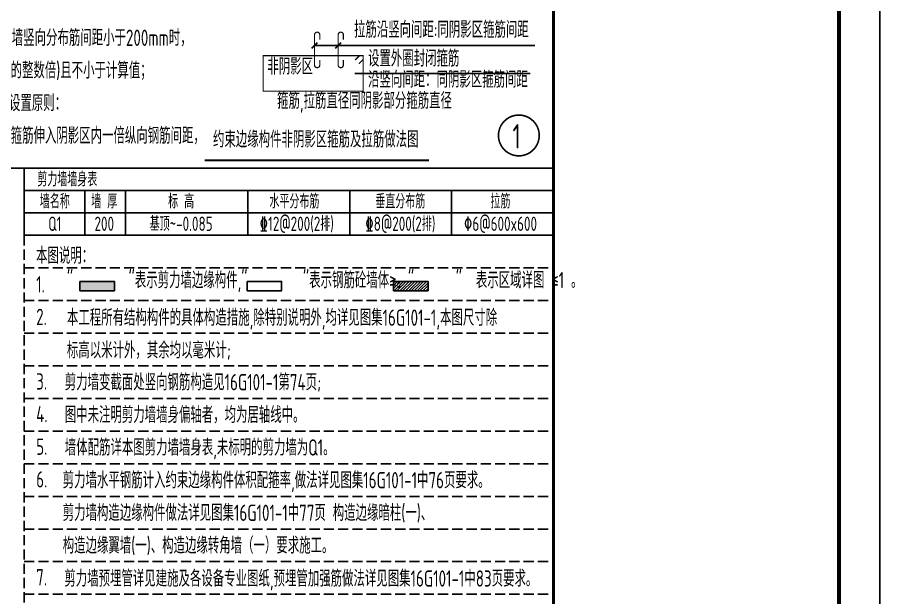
# Model space of a CAD drawing. Extents: x 393367 to 3005760, y 4998 to 826018.
# Drawn here: x 2402838 to 2423993, y 542477 to 556708 of the extents above; entities that cross this region are included whole.
import ezdxf
from ezdxf.enums import TextEntityAlignment as Align

# ---------------------------------------------------------------- set-up
doc = ezdxf.new("R2010")
doc.units = 0
doc.header["$LTSCALE"] = 1000
doc.linetypes.add('DASH', pattern=[0.35, 0.25, -0.1])
doc.layers.get('0').update_dxf_attribs({"linetype": 'CONTINUOUS'})
for name, color, linetype in [('-TK', 7, 'CONTINUOUS'), ('S-文字', 7, 'CONTINUOUS'), ('S-粗线', 6, 'CONTINUOUS'), ('S-细线', 7, 'CONTINUOUS'), ('S-表格线', 54, 'CONTINUOUS'), ('S-钢筋', 10, 'CONTINUOUS'), ('图框', 7, 'CONTINUOUS')]:
    doc.layers.add(name, color=color, linetype=linetype)
doc.layers.add('yichutu', color=7, linetype='CONTINUOUS', true_color=0xffffff, plot=False)
doc.styles.add('TSSD_Label', font='Tssdeng.shx', dxfattribs={"width": 0.7, "bigfont": 'hztxt.shx'})
doc.styles.add('TSSD_NUM', font='tssdeng.shx', dxfattribs={"width": 0.7, "bigfont": 'hztxt.shx'})
doc.styles.add('TSSD_Rein', font='Tssdeng.shx', dxfattribs={"width": 0.7, "bigfont": 'hztxt.shx'})

# ---------------------------------------------------------------- blocks, each defined once
blk = doc.blocks.new('A1')
blk.add_lwpolyline([(0, 59400), (0, 0), (84100, 0), (84100, 59400)], close=True)
at = {"const_width": 100}
blk.add_lwpolyline([(2500, 58400), (2500, 1000), (83100, 1000), (83100, 58400)], close=True, dxfattribs=at)
at = {"layer": '图框', "const_width": 70}
blk.add_lwpolyline([(76100, 1000), (76100, 58400)], dxfattribs=at)
blk = doc.blocks.new('yct-841-594-84100-59400-100-1000')
at = {"layer": 'yichutu', "color": 7, "true_color": 0xffffff}
blk.add_lwpolyline([(0, 0), (0, 59400), (84100, 59400), (84100, 0)], close=True, dxfattribs=at)

msp = doc.modelspace()

# ---------------------------------------------------------------- hatches: boundary and pattern name
at = {"layer": 'S-文字'}
msp.add_hatch(color=256, dxfattribs=at).paths.add_polyline_path([(2404375.06386, 550232.78564), (2405219.86333, 550232.78564), (2405219.86333, 550002.05885), (2404375.06386, 550002.05885)])
h = msp.add_hatch(dxfattribs=at)
h.set_pattern_fill('ANSI31', color=256, scale=400)
h.set_pattern_definition([(45, (2563775.77, 545074.193), (-35.355339, 35.355339), [])])
h.paths.add_polyline_path([(2412068.53389, 550232.78564), (2412913.33336, 550232.78564), (2412913.33336, 550002.05885), (2412068.53389, 550002.05885)])

# ---------------------------------------------------------------- linework, layer by layer
at = {"color": 11, "linetype": 'ByBlock', "lineweight": -2, "const_width": 40}
msp.add_lwpolyline([(2414641.31216, 553810.23312, 1), (2415641.31214, 553810.23312, 1)], format="xyb", close=True, dxfattribs=at)
at = {"layer": 'S-文字'}
for points in [[(2404375.06386, 550232.78564), (2405219.86333, 550232.78564), (2405219.86333, 550002.05885), (2404375.06386, 550002.05885)], [(2408478.12212, 550232.78564), (2409322.9216, 550232.78564), (2409322.9216, 550002.05885), (2408478.12212, 550002.05885)], [(2412068.53389, 550232.78564), (2412913.33336, 550232.78564), (2412913.33336, 550002.05885), (2412068.53389, 550002.05885)]]:
    msp.add_lwpolyline(points, close=True, dxfattribs=at)
at = {"layer": 'S-粗线', "const_width": 50}
msp.add_lwpolyline([(2407431.25128, 553198.63922), (2412940.02339, 553198.63922)], dxfattribs=at)
at = {"layer": 'S-细线'}
for p, q in [((2410129.81252, 556015.46908), (2415529.81252, 556015.46908)), ((2411116.86936, 555325.83428), (2415416.86936, 555325.83428))]:
    msp.add_line(p, q, dxfattribs=at)
msp.add_lwpolyline([(2415993.38356, 553012.12225), (2415993.38359, 561246.98015), (2398129.57537, 561246.98015), (2398129.57537, 553012.12225)], close=True, dxfattribs=at)
at = {"layer": 'S-细线', "color": 0, "const_width": 40}
for points in [[(2410059.10184, 555944.7584), (2410200.5232, 556086.17976)], [(2410638.10184, 555944.7584), (2410779.5232, 556086.17976)]]:
    msp.add_lwpolyline(points, dxfattribs=at)
at = {"layer": 'S-表格线'}
for p, q in [((2403007.63358, 553012.12225), (2403007.63358, 551362.12225)), ((2403007.63358, 553012.12225), (2415993.38356, 553012.12225)), ((2415993.38356, 553012.12225), (2415993.38356, 551362.12225)), ((2403007.63358, 552462.12225), (2415993.38356, 552462.12225)), ((2404493.38356, 552462.12225), (2404493.38356, 551362.12225)), ((2405493.38356, 552462.12225), (2405493.38356, 551362.12225)), ((2408493.38356, 552462.12225), (2408493.38356, 551362.12225)), ((2410993.38356, 552462.12225), (2410993.38356, 551362.12225)), ((2413493.38356, 552462.12225), (2413493.38356, 551362.12225)), ((2403007.63358, 551912.12225), (2415993.38356, 551912.12225)), ((2403007.63358, 551362.12225), (2415993.38356, 551362.12225))]:
    msp.add_line(p, q, dxfattribs=at)
at = {"layer": 'S-表格线', "linetype": 'DASH'}
for p, q in [((2403007.18446, 549762.12225), (2415993.37451, 549762.12225)), ((2403007.18445, 548962.12225), (2415993.3745, 548962.12225)), ((2403007.18445, 548162.12225), (2415993.3745, 548162.12225)), ((2403007.18445, 547362.12225), (2415993.3745, 547362.12225)), ((2403007.18445, 546562.12225), (2415993.3745, 546562.12225)), ((2403007.18445, 545762.12225), (2415993.3745, 545762.12225)), ((2403007.18445, 544962.12225), (2415993.3745, 544962.12225)), ((2403007.18445, 544162.12225), (2415993.3745, 544162.12225)), ((2403007.18445, 544162.12225), (2415993.3745, 544162.12225)), ((2403007.18445, 543362.12225), (2415993.3745, 543362.12225)), ((2403007.18445, 542562.12225), (2415993.3745, 542562.12225))]:
    msp.add_line(p, q, dxfattribs=at)
for points in [[(2415993.38356, 540962.12225), (2403007.18442, 540962.12225), (2403007.18445, 551362.12225), (2415993.3745, 551362.12225)], [(2415993.3745, 540962.12225), (2403007.18442, 540962.12147), (2403007.18445, 550562.12225), (2415993.3745, 550562.12225)]]:
    msp.add_lwpolyline(points, close=True, dxfattribs=at)
at = {"layer": 'S-钢筋', "const_width": 30}
for points in [[(2410259.81252, 556157.78314), (2410259.81252, 556277.78314, 1), (2410129.81252, 556277.78314), (2410129.81252, 555537.78314, 1), (2410259.81252, 555537.78314), (2410259.81252, 555657.78314)], [(2410838.81252, 556157.78314), (2410838.81252, 556277.78314, 1), (2410708.81252, 556277.78314), (2410708.81252, 555537.78314, 1), (2410838.81252, 555537.78314), (2410838.81252, 555657.78314)]]:
    msp.add_lwpolyline(points, format="xyb", dxfattribs=at)
msp.add_lwpolyline([(2411323.81252, 555764.75766), (2408869.72576, 555764.75766), (2408869.72576, 554894.75766), (2411323.81252, 554894.75766)], close=True, dxfattribs=at)
for points in [[(2411127.99777, 555660.86679), (2411231.958, 555764.75766)], [(2411323.81252, 555672.90314), (2411219.92165, 555568.9429)]]:
    msp.add_lwpolyline(points, dxfattribs=at)

# ---------------------------------------------------------------- block references
at = {"layer": '-TK'}
msp.add_blockref('A1', (2339893.38356, 527962.12225), dxfattribs=at)
at = {"layer": 'yichutu'}
msp.add_blockref('yct-841-594-84100-59400-100-1000', (2339893.38356, 527962.12225), dxfattribs=at)

# ---------------------------------------------------------------- texts
at = {"color": 11, "linetype": 'ByBlock', "lineweight": -2, "style": 'TSSD_NUM', "width": 0.7}
msp.add_attdef('1', text='1', height=599.99999, dxfattribs=at).set_placement((2415086.8561, 553788.46512), align=Align.MIDDLE_CENTER)
at = {"layer": 'S-文字', "width": 0.7}
for s, style, p in [('拉筋沿竖向间距:同阴影区箍筋间距', 'TSSD_Label', (2411097.42296, 556084.76962)), ('取200mm的整数倍(当剪力墙竖向分布筋间距小于200mm时，', 'TSSD_Label', (2399314.10753, 555884.99793)), ('设置外圈封闭箍筋', 'TSSD_Label', (2411441.89396, 555378.13482)), ('应取剪力墙竖向分布筋间距的整数倍)且不小于计算值；', 'TSSD_Label', (2399314.10753, 555084.99793)), ('非阴影区', 'TSSD_Label', (2408973.24077, 555182.31396)), ('沿竖向间距：同阴影区箍筋间距', 'TSSD_Label', (2411441.89396, 554862.13482)), ('箍筋,拉筋直径同阴影部分箍筋直径', 'TSSD_Label', (2409209.85705, 554342.06354)), ('3)、非阴影区范围内箍筋及拉筋的设置原则：', 'TSSD_Label', (2398429.06028, 554284.99793)), ('外圈设置封闭箍筋，该封闭箍筋伸入阴影区内一倍纵向钢筋间距，', 'TSSD_Label', (2399318.10753, 553484.99793)), ('约束边缘构件非阴影区箍筋及拉筋做法图', 'TSSD_Label', (2407639.28162, 553394.47402)), ('"        "表示剪力墙边缘构件,"        "表示钢筋砼墙体%%147。"      "  表示区域详图 %%1461 。', 'TSSD_Rein', (2404056.37746, 549943.40009))]:
    msp.add_text(s, height=400, dxfattribs=dict(at, style=style)).set_placement(p, align=Align.BOTTOM_LEFT)
at = {"layer": 'S-文字', "style": 'TSSD_Rein', "width": 0.7}
for s, height, p in [('剪力墙墙身表', 350, (2403331.38938, 552562.12225)), ('本图说明：', 400, (2403300.07243, 550663.47587)), ('1.', 400, (2403302.8006, 549961.60443)), ('2.', 400, (2403302.8006, 549161.60443)), ('本工程所有结构构件的具体构造措施,除特别说明外,均详见图集16G101-1,本图尺寸除', 400, (2404056.37746, 549143.40009)), ('标高以米计外，其余均以毫米计;', 400, (2404056.37746, 548343.40009)), ('3.', 400, (2403302.8006, 547579.22163)), ('剪力墙变截面处竖向钢筋构造见16G101-1第74页;', 400, (2404004.13087, 547561.84498)), ('4.', 400, (2403302.8006, 546779.22163)), ('图中未注明剪力墙墙身偏轴者，均为居轴线中。', 400, (2404004.13087, 546761.84498)), ('5.', 400, (2403302.8006, 545979.22163)), ('墙体配筋详本图剪力墙墙身表,未标明的剪力墙为Q1。', 400, (2404004.13087, 545961.84498)), ('6.', 400, (2403302.8006, 545179.22163)), ('7.', 400, (2403302.8006, 542779.22163)), ('剪力墙预埋管详见建施及各设备专业图纸,预埋管加强筋做法详见图集16G101-1中83页要求。', 400, (2403993.96504, 542748.81316))]:
    msp.add_text(s, height=height, dxfattribs=at).set_placement(p)
for s, p in [('墙名称', (2403759.9538, 552019.9855)), ('墙 厚', (2404972.63968, 552019.9855)), ('标 高', (2406858.02383, 552019.9855)), ('水平分布筋', (2409636.4919, 552019.9855)), ('垂直分布筋', (2412233.54642, 552019.9855)), ('拉筋', (2414689.73535, 552019.9855)), ('Q1', (2403759.9538, 551469.9855)), ('200', (2404972.63968, 551469.9855)), ('基顶~-0.085', (2406858.02383, 551469.9855)), ('%%13212@200(2排)', (2409692.10393, 551469.9855)), ('%%1328@200(2排)', (2412233.54642, 551469.9855)), ('%%1306@600x600', (2414689.73535, 551469.9855))]:
    msp.add_text(s, height=350, dxfattribs=at).set_placement(p, align=Align.CENTER)
at = {"layer": 'S-文字', "color": 152, "style": 'TSSD_Rein', "width": 0.7}
for s, p in [('剪力墙水平钢筋计入约束边缘构件体积配箍率,做法详见图集16G101-1中76页要求。', (2403953.87022, 545159.53846)), ('剪力墙构造边缘构件做法详见图集16G101-1中77页 构造边缘暗柱(一)、', (2403953.87022, 544359.53846)), ('构造边缘翼墙(一)、构造边缘转角墙（一）要求施工。', (2403953.87022, 543559.53846))]:
    msp.add_text(s, height=400, dxfattribs=at).set_placement(p)

doc.saveas('drawing.dxf')
